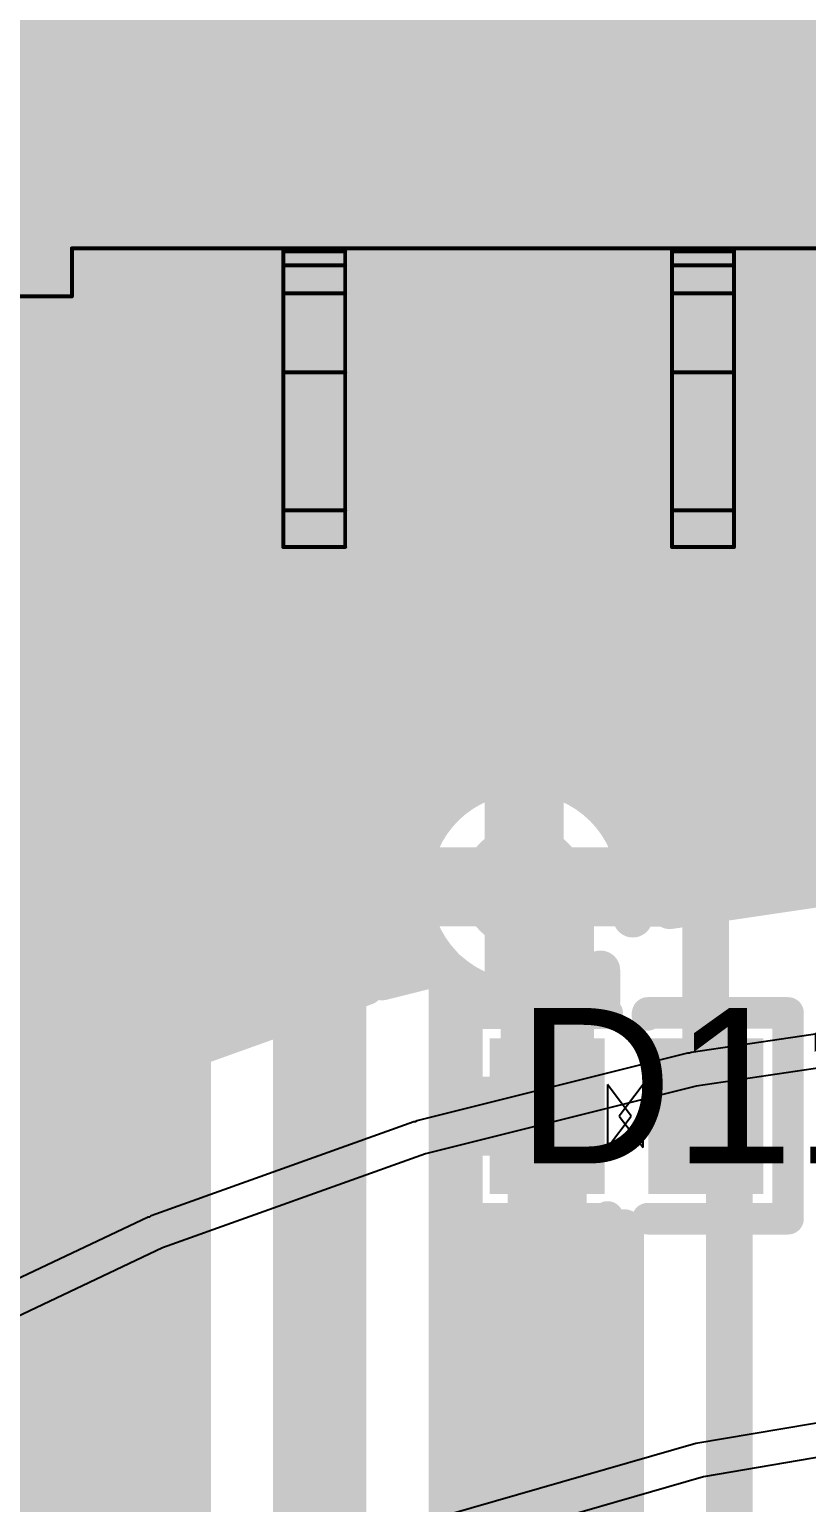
# Model space of a CAD drawing. Header units: inches. Extents: x 0 to 215, y 0 to 215.
# Drawn here: x 0.2944 to 0.3928, y 1.0651 to 1.2516 of the extents above; entities that cross this region are included whole.
import ezdxf

# ---------------------------------------------------------------- set-up
doc = ezdxf.new("R2010")
doc.units = ezdxf.units.IN
doc.header["$MEASUREMENT"] = 0
for name, color, linetype in [('BottomLayer', 5, 'Continuous'), ('BottomSolder', 6, 'Continuous'), ('Mechanical1', 6, 'Continuous'), ('TopLayer', 1, 'Continuous'), ('TopOverlay', 2, 'Continuous'), ('TopPaste', 8, 'Continuous'), ('TopSolder', 216, 'Continuous'), ('ViaHoleLayer', 16, 'Continuous')]:
    doc.layers.add(name, color=color, linetype=linetype)
doc.styles.add('Arial', font='', dxfattribs={"height": 0.2})
doc.styles.get('Arial').set_extended_font_data('Arial')

# ---------------------------------------------------------------- blocks, each defined once
blk = doc.blocks.new('CONN_SM06B_GHS_TB_JST_7')
at = {"layer": 'TopLayer'}
for points in [[(0.06182, 0.10735), (0.08582, 0.10735), (0.08582, 0.04035), (0.06182, 0.04035)], [(0.11103, 0.10735), (0.13503, 0.10735), (0.13503, 0.04035), (0.11103, 0.04035)]]:
    blk.add_hatch(color=1, dxfattribs=at).paths.add_polyline_path(points)
at = {"layer": 'TopPaste'}
for points in [[(0.06182, 0.10735), (0.08582, 0.10735), (0.08582, 0.04035), (0.06182, 0.04035)], [(0.11103, 0.10735), (0.13503, 0.10735), (0.13503, 0.04035), (0.11103, 0.04035)]]:
    blk.add_hatch(color=8, dxfattribs=at).paths.add_polyline_path(points)
at = {"layer": 'TopSolder'}
for points in [[(0.06182, 0.10735), (0.08582, 0.10735), (0.08582, 0.04035), (0.06182, 0.04035)], [(0.11103, 0.10735), (0.13503, 0.10735), (0.13503, 0.04035), (0.11103, 0.04035)]]:
    blk.add_hatch(color=216, dxfattribs=at).paths.add_polyline_path(points)
at = {"layer": 'TopOverlay'}
blk.add_lwpolyline([(0.2165, 0.1005, 0.006, 0.006, 0), (0.14813, 0.1005, 0.006, 0.006, 0)], format="xyseb", dxfattribs=at)
blk.add_lwpolyline([(0.14663, 0.1005, 0.003, 0.003, 1), (0.14963, 0.1005, 0.003, 0.003, 1)], format="xyseb", close=True, dxfattribs=at)
blk = doc.blocks.new('D0201_BI_A_52')
at = {"layer": 'TopLayer'}
for points in [[(-0.01523, 0.00789), (-0.0046, 0.00789), (-0.0046, -0.00786), (-0.01523, -0.00786)], [(0.00485, 0.00789), (0.01548, 0.00789), (0.01548, -0.00786), (0.00485, -0.00786)]]:
    blk.add_hatch(color=1, dxfattribs=at).paths.add_polyline_path(points)
at = {"layer": 'TopPaste'}
for points in [[(-0.01523, 0.00789), (-0.0046, 0.00789), (-0.0046, -0.00786), (-0.01523, -0.00786)], [(0.00485, 0.00789), (0.01548, 0.00789), (0.01548, -0.00786), (0.00485, -0.00786)]]:
    blk.add_hatch(color=8, dxfattribs=at).paths.add_polyline_path(points)
at = {"layer": 'TopSolder'}
for points in [[(-0.0172, 0.00986), (-0.00263, 0.00986), (-0.00263, -0.00983), (-0.0172, -0.00983)], [(0.00288, 0.00986), (0.01745, 0.00986), (0.01745, -0.00983), (0.00288, -0.00983)]]:
    blk.add_hatch(color=216, dxfattribs=at).paths.add_polyline_path(points)
at = {"layer": 'TopOverlay'}
for p, q in [((0.00103, 0.00001), (-0.00197, 0.00401)), ((-0.00197, 0.00401), (-0.00197, -0.00399)), ((0.00253, 0.00401), (-0.00047, 0.00001)), ((0.00253, -0.00399), (0.00253, 0.00401)), ((-0.00197, -0.00399), (0.00103, 0.00001)), ((-0.00047, 0.00001), (0.00253, -0.00399))]:
    blk.add_line(p, q, dxfattribs=at)
for points in [[(-0.00257, 0.01301, 0.004, 0.004, 0), (-0.02032, 0.01301, 0.004, 0.004, 0)], [(-0.02032, 0.01301, 0.004, 0.004, 0), (-0.02032, 0.01001, 0.004, 0.004, 0)], [(0.00257, 0.01304, 0.004, 0.004, 0), (0.00252, 0.01279, 0.004, 0.004, 0)], [(0.02032, 0.01304, 0.004, 0.004, 0), (0.00257, 0.01304, 0.004, 0.004, 0)], [(0.02032, 0.01304, 0.004, 0.004, 0), (0.02032, -0.01001, 0.004, 0.004, 0)], [(-0.02032, 0.01001, 0.004, 0.004, 0), (-0.02032, -0.01304, 0.004, 0.004, 0)], [(0.02032, -0.01001, 0.004, 0.004, 0), (0.02032, -0.01301, 0.004, 0.004, 0)], [(-0.00257, -0.01304, 0.004, 0.004, 0), (-0.02032, -0.01304, 0.004, 0.004, 0)], [(-0.00252, -0.01279, 0.004, 0.004, 0), (-0.00257, -0.01304, 0.004, 0.004, 0)], [(0.02032, -0.01301, 0.004, 0.004, 0), (0.00257, -0.01301, 0.004, 0.004, 0)]]:
    blk.add_lwpolyline(points, format="xyseb", dxfattribs=at)
for points in [[(-0.02132, 0.01301, 0.002, 0.002, 1), (-0.01932, 0.01301, 0.002, 0.002, 1)], [(-0.02132, 0.01301, 0.002, 0.002, 1), (-0.01932, 0.01301, 0.002, 0.002, 1)], [(-0.00357, 0.01301, 0.002, 0.002, 1), (-0.00157, 0.01301, 0.002, 0.002, 1)], [(0.00157, 0.01304, 0.002, 0.002, 1), (0.00357, 0.01304, 0.002, 0.002, 1)], [(0.00157, 0.01304, 0.002, 0.002, 1), (0.00357, 0.01304, 0.002, 0.002, 1)], [(0.01932, 0.01304, 0.002, 0.002, 1), (0.02132, 0.01304, 0.002, 0.002, 1)], [(0.01932, 0.01304, 0.002, 0.002, 1), (0.02132, 0.01304, 0.002, 0.002, 1)], [(0.00152, 0.01279, 0.002, 0.002, 1), (0.00352, 0.01279, 0.002, 0.002, 1)], [(-0.02132, 0.01001, 0.002, 0.002, 1), (-0.01932, 0.01001, 0.002, 0.002, 1)], [(-0.02132, 0.01001, 0.002, 0.002, 1), (-0.01932, 0.01001, 0.002, 0.002, 1)], [(0.01932, -0.01001, 0.002, 0.002, 1), (0.02132, -0.01001, 0.002, 0.002, 1)], [(0.01932, -0.01001, 0.002, 0.002, 1), (0.02132, -0.01001, 0.002, 0.002, 1)], [(-0.02132, -0.01304, 0.002, 0.002, 1), (-0.01932, -0.01304, 0.002, 0.002, 1)], [(-0.02132, -0.01304, 0.002, 0.002, 1), (-0.01932, -0.01304, 0.002, 0.002, 1)], [(-0.00357, -0.01304, 0.002, 0.002, 1), (-0.00157, -0.01304, 0.002, 0.002, 1)], [(-0.00357, -0.01304, 0.002, 0.002, 1), (-0.00157, -0.01304, 0.002, 0.002, 1)], [(-0.00352, -0.01279, 0.002, 0.002, 1), (-0.00152, -0.01279, 0.002, 0.002, 1)], [(0.00157, -0.01301, 0.002, 0.002, 1), (0.00357, -0.01301, 0.002, 0.002, 1)], [(0.01932, -0.01301, 0.002, 0.002, 1), (0.02132, -0.01301, 0.002, 0.002, 1)], [(0.01932, -0.01301, 0.002, 0.002, 1), (0.02132, -0.01301, 0.002, 0.002, 1)]]:
    blk.add_lwpolyline(points, format="xyseb", close=True, dxfattribs=at)
blk = doc.blocks.new('____73')
at = {"layer": 'BottomLayer'}
for p, q in [((-0.03528, 0.43693), (-0.07022, 0.43174)), ((-0.07022, 0.43174), (-0.10448, 0.42316)), ((-0.10448, 0.42316), (-0.13774, 0.41126)), ((-0.13774, 0.41126), (-0.16966, 0.39616)), ((-0.07025, 0.38653), (-0.03535, 0.39246)), ((-0.10427, 0.37673), (-0.07025, 0.38653))]:
    blk.add_line(p, q, dxfattribs=at)
at = {"layer": 'BottomSolder'}
for p, q in [((-0.07085, 0.43604), (-0.03592, 0.44123)), ((-0.07085, 0.43604), (-0.03592, 0.44123)), ((-0.10554, 0.42738), (-0.07127, 0.43596)), ((-0.10554, 0.42738), (-0.07127, 0.43596)), ((-0.07127, 0.43596), (-0.07105, 0.43593)), ((-0.07127, 0.43596), (-0.07105, 0.43593)), ((-0.07105, 0.43593), (-0.07085, 0.43604)), ((-0.07105, 0.43593), (-0.07085, 0.43604)), ((-0.1392, 0.41535), (-0.10594, 0.42725)), ((-0.1392, 0.41535), (-0.10594, 0.42725)), ((-0.10594, 0.42725), (-0.10572, 0.42724)), ((-0.10594, 0.42725), (-0.10572, 0.42724)), ((-0.10572, 0.42724), (-0.10554, 0.42738)), ((-0.10572, 0.42724), (-0.10554, 0.42738)), ((-0.17152, 0.40009), (-0.13959, 0.41519)), ((-0.17152, 0.40009), (-0.13959, 0.41519)), ((-0.13959, 0.41519), (-0.13937, 0.4152)), ((-0.13959, 0.41519), (-0.13937, 0.4152)), ((-0.13937, 0.4152), (-0.1392, 0.41535)), ((-0.13937, 0.4152), (-0.1392, 0.41535)), ((-0.03486, 0.38814), (-0.06928, 0.38229)), ((-0.03486, 0.38814), (-0.06928, 0.38229)), ((-0.06928, 0.38229), (-0.10283, 0.37262)), ((-0.06928, 0.38229), (-0.10283, 0.37262))]:
    blk.add_line(p, q, dxfattribs=at)

msp = doc.modelspace()

# ---------------------------------------------------------------- hatches: boundary and pattern name
at = {"layer": 'BottomLayer'}
h = msp.add_hatch(color=5, dxfattribs=at)
edge = h.paths.add_edge_path()
edge.add_arc((0.357, 1.143), 0.00787, 0, 360)
at = {"layer": 'TopLayer'}
h = msp.add_hatch(color=1, dxfattribs=at)
edge = h.paths.add_edge_path()
edge.add_arc((0.357, 1.143), 0.00787, 0, 360)
at = {"layer": 'ViaHoleLayer'}
h = msp.add_hatch(color=16, dxfattribs=at)
edge = h.paths.add_edge_path()
edge.add_arc((0.357, 1.143), 0.00394, 0, 360)

# ---------------------------------------------------------------- linework, layer by layer
at = {"layer": 'BottomLayer'}
for points in [[(0.18048, 1.2529, 0.005, 0.005, 0), (0.44918, 1.2529, 0.005, 0.005, 0)], [(0.17903, 1.24888, 0.005, 0.005, 0), (0.45231, 1.24888, 0.005, 0.005, 0)], [(0.17735, 1.24487, 0.005, 0.005, 0), (0.45872, 1.24487, 0.005, 0.005, 0)], [(0.17541, 1.24085, 0.005, 0.005, 0), (0.7326, 1.24085, 0.005, 0.005, 0)], [(0.17321, 1.23684, 0.005, 0.005, 0), (0.7348, 1.23684, 0.005, 0.005, 0)], [(0.17071, 1.23282, 0.005, 0.005, 0), (0.7373, 1.23282, 0.005, 0.005, 0)], [(0.16788, 1.2288, 0.005, 0.005, 0), (0.74013, 1.2288, 0.005, 0.005, 0)], [(0.16468, 1.22479, 0.005, 0.005, 0), (0.74333, 1.22479, 0.005, 0.005, 0)], [(0.16106, 1.22077, 0.005, 0.005, 0), (0.74695, 1.22077, 0.005, 0.005, 0)], [(0.15693, 1.21676, 0.005, 0.005, 0), (0.75109, 1.21676, 0.005, 0.005, 0)], [(0.15216, 1.21274, 0.005, 0.005, 0), (0.75585, 1.21274, 0.005, 0.005, 0)], [(0.14658, 1.20873, 0.005, 0.005, 0), (0.76143, 1.20873, 0.005, 0.005, 0)], [(0.13984, 1.20471, 0.005, 0.005, 0), (0.76818, 1.20471, 0.005, 0.005, 0)], [(0.1312, 1.20069, 0.005, 0.005, 0), (0.77682, 1.20069, 0.005, 0.005, 0)], [(0.11816, 1.19668, 0.005, 0.005, 0), (0.78985, 1.19668, 0.005, 0.005, 0)], [(0.01162, 1.19266, 0.005, 0.005, 0), (0.89614, 1.19266, 0.005, 0.005, 0)], [(0.01162, 1.18865, 0.005, 0.005, 0), (0.89614, 1.18865, 0.005, 0.005, 0)], [(0.01162, 1.18463, 0.005, 0.005, 0), (0.89614, 1.18463, 0.005, 0.005, 0)], [(0.01162, 1.18062, 0.005, 0.005, 0), (0.89614, 1.18062, 0.005, 0.005, 0)], [(0.01162, 1.1766, 0.005, 0.005, 0), (0.89614, 1.1766, 0.005, 0.005, 0)], [(0.01162, 1.17258, 0.005, 0.005, 0), (0.89614, 1.17258, 0.005, 0.005, 0)], [(0.01162, 1.16857, 0.005, 0.005, 0), (0.89614, 1.16857, 0.005, 0.005, 0)], [(0.01162, 1.16455, 0.005, 0.005, 0), (0.89614, 1.16455, 0.005, 0.005, 0)], [(0.01162, 1.16054, 0.005, 0.005, 0), (0.89614, 1.16054, 0.005, 0.005, 0)], [(0.01162, 1.15652, 0.005, 0.005, 0), (0.35231, 1.15652, 0.005, 0.005, 0)], [(0.34669, 1.13307, 0.005, 0.005, -1.481563), (0.37131, 1.143, 0.005, 0.005, 0)], [(0.357, 1.143, 0.01, 0.01, 0), (0.357, 1.15481, 0.01, 0.01, 0)], [(0.36169, 1.15652, 0.005, 0.005, 0), (0.4433, 1.15652, 0.005, 0.005, 0)], [(0.01162, 1.15251, 0.005, 0.005, 0), (0.3463, 1.15251, 0.005, 0.005, 0)], [(0.3677, 1.15251, 0.005, 0.005, 0), (0.44025, 1.15251, 0.005, 0.005, 0)], [(0.01162, 1.14849, 0.005, 0.005, 0), (0.34378, 1.14849, 0.005, 0.005, 0)], [(0.37022, 1.14849, 0.005, 0.005, 0), (0.43891, 1.14849, 0.005, 0.005, 0)], [(0.01162, 1.14447, 0.005, 0.005, 0), (0.34277, 1.14447, 0.005, 0.005, 0)], [(0.34519, 1.143, 0.01, 0.01, 0), (0.357, 1.143, 0.01, 0.01, 0)], [(0.357, 1.143, 0.01, 0.01, 0), (0.36881, 1.143, 0.01, 0.01, 0)], [(0.37123, 1.14447, 0.005, 0.005, 0), (0.40451, 1.14447, 0.005, 0.005, 0)], [(0.37546, 1.14017, 0.005, 0.005, 0), (0.4104, 1.14535, 0.005, 0.005, 0)], [(0.37131, 1.143, 0.005, 0.005, -0.069066), (0.37077, 1.1391, 0.005, 0.005, 0)], [(0.01162, 1.14046, 0.005, 0.005, 0), (0.34292, 1.14046, 0.005, 0.005, 0)], [(0.37108, 1.14046, 0.005, 0.005, 0), (0.37744, 1.14046, 0.005, 0.005, 0)], [(0.01162, 1.13644, 0.005, 0.005, 0), (0.34428, 1.13644, 0.005, 0.005, 0)], [(0.01162, 1.13243, 0.005, 0.005, 0), (0.34412, 1.13243, 0.005, 0.005, 0)], [(0.33902, 1.13115, 0.005, 0.005, 0), (0.34669, 1.13307, 0.005, 0.005, 0)], [(0.30364, 1.11861, 0.005, 0.005, 0), (0.3369, 1.13051, 0.005, 0.005, 0)], [(0.01162, 1.12841, 0.005, 0.005, 0), (0.33105, 1.12841, 0.005, 0.005, 0)], [(0.01162, 1.1244, 0.005, 0.005, 0), (0.31982, 1.1244, 0.005, 0.005, 0)], [(0.01162, 1.12038, 0.005, 0.005, 0), (0.3086, 1.12038, 0.005, 0.005, 0)], [(0.26966, 1.10266, 0.005, 0.005, 0), (0.30159, 1.11776, 0.005, 0.005, 0)], [(0.01162, 1.11636, 0.005, 0.005, 0), (0.29865, 1.11636, 0.005, 0.005, 0)]]:
    msp.add_lwpolyline(points, format="xyseb", dxfattribs=at)
for points in [[(0.35106, 1.15652, 0.0025, 0.0025, 1), (0.35356, 1.15652, 0.0025, 0.0025, 1)], [(0.3545, 1.15481, 0.005, 0.005, 1), (0.3595, 1.15481, 0.005, 0.005, 1)], [(0.36044, 1.15652, 0.0025, 0.0025, 1), (0.36294, 1.15652, 0.0025, 0.0025, 1)], [(0.34505, 1.15251, 0.0025, 0.0025, 1), (0.34755, 1.15251, 0.0025, 0.0025, 1)], [(0.36645, 1.15251, 0.0025, 0.0025, 1), (0.36895, 1.15251, 0.0025, 0.0025, 1)], [(0.34253, 1.14849, 0.0025, 0.0025, 1), (0.34503, 1.14849, 0.0025, 0.0025, 1)], [(0.36897, 1.14849, 0.0025, 0.0025, 1), (0.37147, 1.14849, 0.0025, 0.0025, 1)], [(0.34269, 1.143, 0.005, 0.005, 1), (0.34769, 1.143, 0.005, 0.005, 1)], [(0.34152, 1.14447, 0.0025, 0.0025, 1), (0.34402, 1.14447, 0.0025, 0.0025, 1)], [(0.3545, 1.143, 0.005, 0.005, 1), (0.3595, 1.143, 0.005, 0.005, 1)], [(0.3545, 1.143, 0.005, 0.005, 1), (0.3595, 1.143, 0.005, 0.005, 1)], [(0.3545, 1.143, 0.005, 0.005, 1), (0.3595, 1.143, 0.005, 0.005, 1)], [(0.36631, 1.143, 0.005, 0.005, 1), (0.37131, 1.143, 0.005, 0.005, 1)], [(0.36998, 1.14447, 0.0025, 0.0025, 1), (0.37248, 1.14447, 0.0025, 0.0025, 1)], [(0.37006, 1.143, 0.0025, 0.0025, 1), (0.37256, 1.143, 0.0025, 0.0025, 1)], [(0.37006, 1.143, 0.0025, 0.0025, 1), (0.37256, 1.143, 0.0025, 0.0025, 1)], [(0.34167, 1.14046, 0.0025, 0.0025, 1), (0.34417, 1.14046, 0.0025, 0.0025, 1)], [(0.36952, 1.1391, 0.0025, 0.0025, 1), (0.37202, 1.1391, 0.0025, 0.0025, 1)], [(0.36983, 1.14046, 0.0025, 0.0025, 1), (0.37233, 1.14046, 0.0025, 0.0025, 1)], [(0.37421, 1.14017, 0.0025, 0.0025, 1), (0.37671, 1.14017, 0.0025, 0.0025, 1)], [(0.37619, 1.14046, 0.0025, 0.0025, 1), (0.37869, 1.14046, 0.0025, 0.0025, 1)], [(0.34303, 1.13644, 0.0025, 0.0025, 1), (0.34553, 1.13644, 0.0025, 0.0025, 1)], [(0.34287, 1.13243, 0.0025, 0.0025, 1), (0.34537, 1.13243, 0.0025, 0.0025, 1)], [(0.34544, 1.13307, 0.0025, 0.0025, 1), (0.34794, 1.13307, 0.0025, 0.0025, 1)], [(0.34544, 1.13307, 0.0025, 0.0025, 1), (0.34794, 1.13307, 0.0025, 0.0025, 1)], [(0.33565, 1.13051, 0.0025, 0.0025, 1), (0.33815, 1.13051, 0.0025, 0.0025, 1)], [(0.33777, 1.13115, 0.0025, 0.0025, 1), (0.34027, 1.13115, 0.0025, 0.0025, 1)], [(0.3298, 1.12841, 0.0025, 0.0025, 1), (0.3323, 1.12841, 0.0025, 0.0025, 1)], [(0.31857, 1.1244, 0.0025, 0.0025, 1), (0.32107, 1.1244, 0.0025, 0.0025, 1)], [(0.30735, 1.12038, 0.0025, 0.0025, 1), (0.30985, 1.12038, 0.0025, 0.0025, 1)], [(0.30239, 1.11861, 0.0025, 0.0025, 1), (0.30489, 1.11861, 0.0025, 0.0025, 1)], [(0.30034, 1.11776, 0.0025, 0.0025, 1), (0.30284, 1.11776, 0.0025, 0.0025, 1)], [(0.2974, 1.11636, 0.0025, 0.0025, 1), (0.2999, 1.11636, 0.0025, 0.0025, 1)]]:
    msp.add_lwpolyline(points, format="xyseb", close=True, dxfattribs=at)
at = {"layer": 'Mechanical1'}
for points in [[(0.29977, 1.22384, 0.0005, 0.0005, 0), (0.37573, 1.22384, 0.0005, 0.0005, 0)], [(0.29977, 1.21777, 0.0005, 0.0005, 0), (0.29977, 1.22384, 0.0005, 0.0005, 0)], [(0.32652, 1.18604, 0.0005, 0.0005, 0), (0.32652, 1.22384, 0.0005, 0.0005, 0)], [(0.32652, 1.22348, 0.0005, 0.0005, 0), (0.33436, 1.22348, 0.0005, 0.0005, 0)], [(0.33436, 1.18604, 0.0005, 0.0005, 0), (0.33436, 1.22384, 0.0005, 0.0005, 0)], [(0.37573, 1.22384, 0.0005, 0.0005, 0), (0.6086, 1.22384, 0.0005, 0.0005, 0)], [(0.37573, 1.18604, 0.0005, 0.0005, 0), (0.37573, 1.22384, 0.0005, 0.0005, 0)], [(0.37573, 1.22348, 0.0005, 0.0005, 0), (0.38357, 1.22348, 0.0005, 0.0005, 0)], [(0.38357, 1.18604, 0.0005, 0.0005, 0), (0.38357, 1.22384, 0.0005, 0.0005, 0)], [(0.32652, 1.2217, 0.0005, 0.0005, 0), (0.33436, 1.2217, 0.0005, 0.0005, 0)], [(0.37573, 1.2217, 0.0005, 0.0005, 0), (0.38357, 1.2217, 0.0005, 0.0005, 0)], [(0.26946, 1.21777, 0.0005, 0.0005, 0), (0.29977, 1.21777, 0.0005, 0.0005, 0)], [(0.32652, 1.21813, 0.0005, 0.0005, 0), (0.33436, 1.21813, 0.0005, 0.0005, 0)], [(0.37573, 1.21813, 0.0005, 0.0005, 0), (0.38357, 1.21813, 0.0005, 0.0005, 0)], [(0.32652, 1.20815, 0.0005, 0.0005, 0), (0.33436, 1.20815, 0.0005, 0.0005, 0)], [(0.37573, 1.20815, 0.0005, 0.0005, 0), (0.38357, 1.20815, 0.0005, 0.0005, 0)], [(0.32652, 1.19067, 0.0005, 0.0005, 0), (0.33436, 1.19067, 0.0005, 0.0005, 0)], [(0.37573, 1.19067, 0.0005, 0.0005, 0), (0.38357, 1.19067, 0.0005, 0.0005, 0)], [(0.32652, 1.18604, 0.0005, 0.0005, 0), (0.33436, 1.18604, 0.0005, 0.0005, 0)], [(0.37573, 1.18604, 0.0005, 0.0005, 0), (0.38357, 1.18604, 0.0005, 0.0005, 0)]]:
    msp.add_lwpolyline(points, format="xyseb", dxfattribs=at)
for points in [[(0.29965, 1.22384, 0.00025, 0.00025, 1), (0.2999, 1.22384, 0.00025, 0.00025, 1)], [(0.29965, 1.22384, 0.00025, 0.00025, 1), (0.2999, 1.22384, 0.00025, 0.00025, 1)], [(0.32639, 1.22384, 0.00025, 0.00025, 1), (0.32664, 1.22384, 0.00025, 0.00025, 1)], [(0.32639, 1.22348, 0.00025, 0.00025, 1), (0.32664, 1.22348, 0.00025, 0.00025, 1)], [(0.33424, 1.22384, 0.00025, 0.00025, 1), (0.33449, 1.22384, 0.00025, 0.00025, 1)], [(0.33424, 1.22348, 0.00025, 0.00025, 1), (0.33449, 1.22348, 0.00025, 0.00025, 1)], [(0.3756, 1.22384, 0.00025, 0.00025, 1), (0.37585, 1.22384, 0.00025, 0.00025, 1)], [(0.3756, 1.22384, 0.00025, 0.00025, 1), (0.37585, 1.22384, 0.00025, 0.00025, 1)], [(0.3756, 1.22384, 0.00025, 0.00025, 1), (0.37585, 1.22384, 0.00025, 0.00025, 1)], [(0.3756, 1.22348, 0.00025, 0.00025, 1), (0.37585, 1.22348, 0.00025, 0.00025, 1)], [(0.38345, 1.22384, 0.00025, 0.00025, 1), (0.3837, 1.22384, 0.00025, 0.00025, 1)], [(0.38345, 1.22348, 0.00025, 0.00025, 1), (0.3837, 1.22348, 0.00025, 0.00025, 1)], [(0.32639, 1.2217, 0.00025, 0.00025, 1), (0.32664, 1.2217, 0.00025, 0.00025, 1)], [(0.33424, 1.2217, 0.00025, 0.00025, 1), (0.33449, 1.2217, 0.00025, 0.00025, 1)], [(0.3756, 1.2217, 0.00025, 0.00025, 1), (0.37585, 1.2217, 0.00025, 0.00025, 1)], [(0.38345, 1.2217, 0.00025, 0.00025, 1), (0.3837, 1.2217, 0.00025, 0.00025, 1)], [(0.29965, 1.21777, 0.00025, 0.00025, 1), (0.2999, 1.21777, 0.00025, 0.00025, 1)], [(0.29965, 1.21777, 0.00025, 0.00025, 1), (0.2999, 1.21777, 0.00025, 0.00025, 1)], [(0.32639, 1.21813, 0.00025, 0.00025, 1), (0.32664, 1.21813, 0.00025, 0.00025, 1)], [(0.33424, 1.21813, 0.00025, 0.00025, 1), (0.33449, 1.21813, 0.00025, 0.00025, 1)], [(0.3756, 1.21813, 0.00025, 0.00025, 1), (0.37585, 1.21813, 0.00025, 0.00025, 1)], [(0.38345, 1.21813, 0.00025, 0.00025, 1), (0.3837, 1.21813, 0.00025, 0.00025, 1)], [(0.32639, 1.20815, 0.00025, 0.00025, 1), (0.32664, 1.20815, 0.00025, 0.00025, 1)], [(0.33424, 1.20815, 0.00025, 0.00025, 1), (0.33449, 1.20815, 0.00025, 0.00025, 1)], [(0.3756, 1.20815, 0.00025, 0.00025, 1), (0.37585, 1.20815, 0.00025, 0.00025, 1)], [(0.38345, 1.20815, 0.00025, 0.00025, 1), (0.3837, 1.20815, 0.00025, 0.00025, 1)], [(0.32639, 1.19067, 0.00025, 0.00025, 1), (0.32664, 1.19067, 0.00025, 0.00025, 1)], [(0.33424, 1.19067, 0.00025, 0.00025, 1), (0.33449, 1.19067, 0.00025, 0.00025, 1)], [(0.3756, 1.19067, 0.00025, 0.00025, 1), (0.37585, 1.19067, 0.00025, 0.00025, 1)], [(0.38345, 1.19067, 0.00025, 0.00025, 1), (0.3837, 1.19067, 0.00025, 0.00025, 1)], [(0.32639, 1.18604, 0.00025, 0.00025, 1), (0.32664, 1.18604, 0.00025, 0.00025, 1)], [(0.32639, 1.18604, 0.00025, 0.00025, 1), (0.32664, 1.18604, 0.00025, 0.00025, 1)], [(0.33424, 1.18604, 0.00025, 0.00025, 1), (0.33449, 1.18604, 0.00025, 0.00025, 1)], [(0.33424, 1.18604, 0.00025, 0.00025, 1), (0.33449, 1.18604, 0.00025, 0.00025, 1)], [(0.3756, 1.18604, 0.00025, 0.00025, 1), (0.37585, 1.18604, 0.00025, 0.00025, 1)], [(0.3756, 1.18604, 0.00025, 0.00025, 1), (0.37585, 1.18604, 0.00025, 0.00025, 1)], [(0.38345, 1.18604, 0.00025, 0.00025, 1), (0.3837, 1.18604, 0.00025, 0.00025, 1)], [(0.38345, 1.18604, 0.00025, 0.00025, 1), (0.3837, 1.18604, 0.00025, 0.00025, 1)]]:
    msp.add_lwpolyline(points, format="xyseb", close=True, dxfattribs=at)
at = {"layer": 'TopLayer'}
for points in [[(0.38752, 1.23061, 0.005, 0.005, 0), (0.38752, 1.2729, 0.005, 0.005, 0)], [(0.18048, 1.2529, 0.005, 0.005, 0), (0.38752, 1.2529, 0.005, 0.005, 0)], [(0.17903, 1.24888, 0.005, 0.005, 0), (0.38752, 1.24888, 0.005, 0.005, 0)], [(0.17735, 1.24487, 0.005, 0.005, 0), (0.38752, 1.24487, 0.005, 0.005, 0)], [(0.17541, 1.24085, 0.005, 0.005, 0), (0.38752, 1.24085, 0.005, 0.005, 0)], [(0.17321, 1.23684, 0.005, 0.005, 0), (0.38752, 1.23684, 0.005, 0.005, 0)], [(0.17071, 1.23282, 0.005, 0.005, 0), (0.38752, 1.23282, 0.005, 0.005, 0)], [(0.31272, 1.23061, 0.005, 0.005, 0), (0.34959, 1.23061, 0.005, 0.005, 0)], [(0.31272, 1.20128, 0.005, 0.005, 0), (0.31272, 1.23061, 0.005, 0.005, 0)], [(0.34959, 1.15524, 0.005, 0.005, 0), (0.34959, 1.23061, 0.005, 0.005, 0)], [(0.36193, 1.23061, 0.005, 0.005, 0), (0.38752, 1.23061, 0.005, 0.005, 0)], [(0.36193, 1.15644, 0.005, 0.005, 0), (0.36193, 1.23061, 0.005, 0.005, 0)], [(0.16788, 1.2288, 0.005, 0.005, 0), (0.31272, 1.2288, 0.005, 0.005, 0)], [(0.34959, 1.2288, 0.005, 0.005, 0), (0.36193, 1.2288, 0.005, 0.005, 0)], [(0.16468, 1.22479, 0.005, 0.005, 0), (0.31272, 1.22479, 0.005, 0.005, 0)], [(0.34959, 1.22479, 0.005, 0.005, 0), (0.36193, 1.22479, 0.005, 0.005, 0)], [(0.16106, 1.22077, 0.005, 0.005, 0), (0.31272, 1.22077, 0.005, 0.005, 0)], [(0.34959, 1.22077, 0.005, 0.005, 0), (0.36193, 1.22077, 0.005, 0.005, 0)], [(0.15693, 1.21676, 0.005, 0.005, 0), (0.31272, 1.21676, 0.005, 0.005, 0)], [(0.34959, 1.21676, 0.005, 0.005, 0), (0.36193, 1.21676, 0.005, 0.005, 0)], [(0.15216, 1.21274, 0.005, 0.005, 0), (0.31272, 1.21274, 0.005, 0.005, 0)], [(0.34959, 1.21274, 0.005, 0.005, 0), (0.36193, 1.21274, 0.005, 0.005, 0)], [(0.22093, 1.20873, 0.005, 0.005, 0), (0.31272, 1.20873, 0.005, 0.005, 0)], [(0.34959, 1.20873, 0.005, 0.005, 0), (0.36193, 1.20873, 0.005, 0.005, 0)], [(0.22714, 1.20471, 0.005, 0.005, 0), (0.31272, 1.20471, 0.005, 0.005, 0)], [(0.34959, 1.20471, 0.005, 0.005, 0), (0.36193, 1.20471, 0.005, 0.005, 0)], [(0.23043, 1.20128, 0.005, 0.005, 0), (0.31272, 1.20128, 0.005, 0.005, 0)], [(0.34959, 1.20069, 0.005, 0.005, 0), (0.36193, 1.20069, 0.005, 0.005, 0)], [(0.34959, 1.19668, 0.005, 0.005, 0), (0.36193, 1.19668, 0.005, 0.005, 0)], [(0.32548, 1.185, 0.01181, 0.01181, 0), (0.33115, 1.19067, 0.01181, 0.01181, 0)], [(0.33115, 1.05115, 0.01181, 0.01181, 0), (0.33115, 1.19067, 0.01181, 0.01181, 0)], [(0.34959, 1.19266, 0.005, 0.005, 0), (0.36193, 1.19266, 0.005, 0.005, 0)], [(0.38, 1.19031, 0.00591, 0.00591, 0), (0.38037, 1.19067, 0.00591, 0.00591, 0)], [(0.38, 1.114, 0.00591, 0.00591, 0), (0.38, 1.19031, 0.00591, 0.00591, 0)], [(0.21, 1.185, 0.01181, 0.01181, 0), (0.32548, 1.185, 0.01181, 0.01181, 0)], [(0.34959, 1.18865, 0.005, 0.005, 0), (0.36193, 1.18865, 0.005, 0.005, 0)], [(0.34959, 1.18463, 0.005, 0.005, 0), (0.36193, 1.18463, 0.005, 0.005, 0)], [(0.34959, 1.18062, 0.005, 0.005, 0), (0.36193, 1.18062, 0.005, 0.005, 0)], [(0.34959, 1.1766, 0.005, 0.005, 0), (0.36193, 1.1766, 0.005, 0.005, 0)], [(0.34959, 1.17258, 0.005, 0.005, 0), (0.36193, 1.17258, 0.005, 0.005, 0)], [(0.23043, 1.16872, 0.005, 0.005, 0), (0.31272, 1.16872, 0.005, 0.005, 0)], [(0.31272, 1.15073, 0.005, 0.005, 0), (0.31272, 1.16872, 0.005, 0.005, 0)], [(0.23031, 1.16857, 0.005, 0.005, 0), (0.31272, 1.16857, 0.005, 0.005, 0)], [(0.34959, 1.16857, 0.005, 0.005, 0), (0.36193, 1.16857, 0.005, 0.005, 0)], [(0.22626, 1.16455, 0.005, 0.005, 0), (0.31272, 1.16455, 0.005, 0.005, 0)], [(0.34959, 1.16455, 0.005, 0.005, 0), (0.36193, 1.16455, 0.005, 0.005, 0)], [(0.21916, 1.16054, 0.005, 0.005, 0), (0.31272, 1.16054, 0.005, 0.005, 0)], [(0.34959, 1.16054, 0.005, 0.005, 0), (0.36193, 1.16054, 0.005, 0.005, 0)], [(0.01162, 1.15652, 0.005, 0.005, 0), (0.31272, 1.15652, 0.005, 0.005, 0)], [(0.34959, 1.15524, 0.005, 0.005, -0.227784), (0.36193, 1.15644, 0.005, 0.005, 0)], [(0.357, 1.143, 0.01, 0.01, 0), (0.357, 1.15481, 0.01, 0.01, 0)], [(0.01162, 1.15251, 0.005, 0.005, 0), (0.31272, 1.15251, 0.005, 0.005, 0)], [(0.31487, 1.0579, 0.005, 0.005, 0), (0.31487, 1.15073, 0.005, 0.005, 0)], [(0.01162, 1.14849, 0.005, 0.005, 0), (0.31487, 1.14849, 0.005, 0.005, 0)], [(0.357, 1.143, 0.01181, 0.01181, 0), (0.35993, 1.14007, 0.01181, 0.01181, 0)], [(0.01162, 1.14447, 0.005, 0.005, 0), (0.31487, 1.14447, 0.005, 0.005, 0)], [(0.357, 1.13119, 0.01, 0.01, 0), (0.357, 1.143, 0.01, 0.01, 0)], [(0.35993, 1.114, 0.01181, 0.01181, 0), (0.35993, 1.14007, 0.01181, 0.01181, 0)], [(0.01162, 1.14046, 0.005, 0.005, 0), (0.31487, 1.14046, 0.005, 0.005, 0)], [(0.01162, 1.13644, 0.005, 0.005, 0), (0.31487, 1.13644, 0.005, 0.005, 0)], [(0.01162, 1.13243, 0.005, 0.005, 0), (0.31487, 1.13243, 0.005, 0.005, 0)], [(0.36667, 1.13245, 0.005, 0.005, -0.386281), (0.34743, 1.13236, 0.005, 0.005, 0)], [(0.34743, 1.05115, 0.005, 0.005, 0), (0.34743, 1.13236, 0.005, 0.005, 0)], [(0.36667, 1.12831, 0.005, 0.005, 0), (0.36667, 1.13245, 0.005, 0.005, 0)], [(0.01162, 1.12841, 0.005, 0.005, 0), (0.31487, 1.12841, 0.005, 0.005, 0)], [(0.34743, 1.12841, 0.005, 0.005, 0), (0.36667, 1.12841, 0.005, 0.005, 0)], [(0.34817, 1.12831, 0.005, 0.005, 0), (0.36667, 1.12831, 0.005, 0.005, 0)], [(0.34817, 1.09969, 0.005, 0.005, 0), (0.34817, 1.12831, 0.005, 0.005, 0)], [(0.35993, 1.114, 0.01, 0.01, 0), (0.35993, 1.12581, 0.01, 0.01, 0)], [(0.01162, 1.1244, 0.005, 0.005, 0), (0.31487, 1.1244, 0.005, 0.005, 0)], [(0.01162, 1.12038, 0.005, 0.005, 0), (0.31487, 1.12038, 0.005, 0.005, 0)], [(0.35067, 1.114, 0.01, 0.01, 0), (0.35993, 1.114, 0.01, 0.01, 0)], [(0.35993, 1.10219, 0.01, 0.01, 0), (0.35993, 1.114, 0.01, 0.01, 0)], [(0.01162, 1.11636, 0.005, 0.005, 0), (0.31487, 1.11636, 0.005, 0.005, 0)], [(0.38, 1.114, 0.00591, 0.00591, 0), (0.383, 1.111, 0.00591, 0.00591, 0)], [(0.01162, 1.11235, 0.005, 0.005, 0), (0.31487, 1.11235, 0.005, 0.005, 0)], [(0.383, 1.053, 0.00591, 0.00591, 0), (0.383, 1.111, 0.00591, 0.00591, 0)], [(0.01162, 1.10833, 0.005, 0.005, 0), (0.31487, 1.10833, 0.005, 0.005, 0)], [(0.01162, 1.10432, 0.005, 0.005, 0), (0.31487, 1.10432, 0.005, 0.005, 0)], [(0.01162, 1.1003, 0.005, 0.005, 0), (0.31487, 1.1003, 0.005, 0.005, 0)], [(0.34817, 1.09969, 0.005, 0.005, 0), (0.36825, 1.09969, 0.005, 0.005, 0)], [(0.36967, 1.06252, 0.005, 0.005, 0), (0.36967, 1.09969, 0.005, 0.005, 0)], [(0.01162, 1.09629, 0.005, 0.005, 0), (0.31487, 1.09629, 0.005, 0.005, 0)], [(0.34743, 1.09629, 0.005, 0.005, 0), (0.36967, 1.09629, 0.005, 0.005, 0)], [(0.01162, 1.09227, 0.005, 0.005, 0), (0.31487, 1.09227, 0.005, 0.005, 0)], [(0.34743, 1.09227, 0.005, 0.005, 0), (0.36967, 1.09227, 0.005, 0.005, 0)], [(0.01162, 1.08825, 0.005, 0.005, 0), (0.31487, 1.08825, 0.005, 0.005, 0)], [(0.34743, 1.08825, 0.005, 0.005, 0), (0.36967, 1.08825, 0.005, 0.005, 0)], [(0.01162, 1.08424, 0.005, 0.005, 0), (0.31487, 1.08424, 0.005, 0.005, 0)], [(0.34743, 1.08424, 0.005, 0.005, 0), (0.36967, 1.08424, 0.005, 0.005, 0)], [(0.01162, 1.08022, 0.005, 0.005, 0), (0.31487, 1.08022, 0.005, 0.005, 0)], [(0.34743, 1.08022, 0.005, 0.005, 0), (0.36967, 1.08022, 0.005, 0.005, 0)], [(0.01162, 1.07621, 0.005, 0.005, 0), (0.31487, 1.07621, 0.005, 0.005, 0)], [(0.34743, 1.07621, 0.005, 0.005, 0), (0.36967, 1.07621, 0.005, 0.005, 0)], [(0.01162, 1.07219, 0.005, 0.005, 0), (0.31487, 1.07219, 0.005, 0.005, 0)], [(0.34743, 1.07219, 0.005, 0.005, 0), (0.36967, 1.07219, 0.005, 0.005, 0)], [(0.01162, 1.06818, 0.005, 0.005, 0), (0.31487, 1.06818, 0.005, 0.005, 0)], [(0.34743, 1.06818, 0.005, 0.005, 0), (0.36967, 1.06818, 0.005, 0.005, 0)], [(0.01162, 1.06416, 0.005, 0.005, 0), (0.31487, 1.06416, 0.005, 0.005, 0)], [(0.34743, 1.06416, 0.005, 0.005, 0), (0.36967, 1.06416, 0.005, 0.005, 0)]]:
    msp.add_lwpolyline(points, format="xyseb", dxfattribs=at)
for points in [[(0.38627, 1.2529, 0.0025, 0.0025, 1), (0.38877, 1.2529, 0.0025, 0.0025, 1)], [(0.38627, 1.24888, 0.0025, 0.0025, 1), (0.38877, 1.24888, 0.0025, 0.0025, 1)], [(0.38627, 1.24487, 0.0025, 0.0025, 1), (0.38877, 1.24487, 0.0025, 0.0025, 1)], [(0.38627, 1.24085, 0.0025, 0.0025, 1), (0.38877, 1.24085, 0.0025, 0.0025, 1)], [(0.38627, 1.23684, 0.0025, 0.0025, 1), (0.38877, 1.23684, 0.0025, 0.0025, 1)], [(0.38627, 1.23282, 0.0025, 0.0025, 1), (0.38877, 1.23282, 0.0025, 0.0025, 1)], [(0.31147, 1.23061, 0.0025, 0.0025, 1), (0.31397, 1.23061, 0.0025, 0.0025, 1)], [(0.31147, 1.23061, 0.0025, 0.0025, 1), (0.31397, 1.23061, 0.0025, 0.0025, 1)], [(0.34834, 1.23061, 0.0025, 0.0025, 1), (0.35084, 1.23061, 0.0025, 0.0025, 1)], [(0.34834, 1.23061, 0.0025, 0.0025, 1), (0.35084, 1.23061, 0.0025, 0.0025, 1)], [(0.36068, 1.23061, 0.0025, 0.0025, 1), (0.36318, 1.23061, 0.0025, 0.0025, 1)], [(0.36068, 1.23061, 0.0025, 0.0025, 1), (0.36318, 1.23061, 0.0025, 0.0025, 1)], [(0.38627, 1.23061, 0.0025, 0.0025, 1), (0.38877, 1.23061, 0.0025, 0.0025, 1)], [(0.38627, 1.23061, 0.0025, 0.0025, 1), (0.38877, 1.23061, 0.0025, 0.0025, 1)], [(0.31147, 1.2288, 0.0025, 0.0025, 1), (0.31397, 1.2288, 0.0025, 0.0025, 1)], [(0.34834, 1.2288, 0.0025, 0.0025, 1), (0.35084, 1.2288, 0.0025, 0.0025, 1)], [(0.36068, 1.2288, 0.0025, 0.0025, 1), (0.36318, 1.2288, 0.0025, 0.0025, 1)], [(0.31147, 1.22479, 0.0025, 0.0025, 1), (0.31397, 1.22479, 0.0025, 0.0025, 1)], [(0.34834, 1.22479, 0.0025, 0.0025, 1), (0.35084, 1.22479, 0.0025, 0.0025, 1)], [(0.36068, 1.22479, 0.0025, 0.0025, 1), (0.36318, 1.22479, 0.0025, 0.0025, 1)], [(0.31147, 1.22077, 0.0025, 0.0025, 1), (0.31397, 1.22077, 0.0025, 0.0025, 1)], [(0.34834, 1.22077, 0.0025, 0.0025, 1), (0.35084, 1.22077, 0.0025, 0.0025, 1)], [(0.36068, 1.22077, 0.0025, 0.0025, 1), (0.36318, 1.22077, 0.0025, 0.0025, 1)], [(0.31147, 1.21676, 0.0025, 0.0025, 1), (0.31397, 1.21676, 0.0025, 0.0025, 1)], [(0.34834, 1.21676, 0.0025, 0.0025, 1), (0.35084, 1.21676, 0.0025, 0.0025, 1)], [(0.36068, 1.21676, 0.0025, 0.0025, 1), (0.36318, 1.21676, 0.0025, 0.0025, 1)], [(0.31147, 1.21274, 0.0025, 0.0025, 1), (0.31397, 1.21274, 0.0025, 0.0025, 1)], [(0.34834, 1.21274, 0.0025, 0.0025, 1), (0.35084, 1.21274, 0.0025, 0.0025, 1)], [(0.36068, 1.21274, 0.0025, 0.0025, 1), (0.36318, 1.21274, 0.0025, 0.0025, 1)], [(0.31147, 1.20873, 0.0025, 0.0025, 1), (0.31397, 1.20873, 0.0025, 0.0025, 1)], [(0.34834, 1.20873, 0.0025, 0.0025, 1), (0.35084, 1.20873, 0.0025, 0.0025, 1)], [(0.36068, 1.20873, 0.0025, 0.0025, 1), (0.36318, 1.20873, 0.0025, 0.0025, 1)], [(0.31147, 1.20471, 0.0025, 0.0025, 1), (0.31397, 1.20471, 0.0025, 0.0025, 1)], [(0.34834, 1.20471, 0.0025, 0.0025, 1), (0.35084, 1.20471, 0.0025, 0.0025, 1)], [(0.36068, 1.20471, 0.0025, 0.0025, 1), (0.36318, 1.20471, 0.0025, 0.0025, 1)], [(0.31147, 1.20128, 0.0025, 0.0025, 1), (0.31397, 1.20128, 0.0025, 0.0025, 1)], [(0.31147, 1.20128, 0.0025, 0.0025, 1), (0.31397, 1.20128, 0.0025, 0.0025, 1)], [(0.34834, 1.20069, 0.0025, 0.0025, 1), (0.35084, 1.20069, 0.0025, 0.0025, 1)], [(0.36068, 1.20069, 0.0025, 0.0025, 1), (0.36318, 1.20069, 0.0025, 0.0025, 1)], [(0.34834, 1.19668, 0.0025, 0.0025, 1), (0.35084, 1.19668, 0.0025, 0.0025, 1)], [(0.36068, 1.19668, 0.0025, 0.0025, 1), (0.36318, 1.19668, 0.0025, 0.0025, 1)], [(0.3282, 1.19067, 0.00591, 0.00591, 1), (0.33411, 1.19067, 0.00591, 0.00591, 1)], [(0.3282, 1.19067, 0.00591, 0.00591, 1), (0.33411, 1.19067, 0.00591, 0.00591, 1)], [(0.34834, 1.19266, 0.0025, 0.0025, 1), (0.35084, 1.19266, 0.0025, 0.0025, 1)], [(0.36068, 1.19266, 0.0025, 0.0025, 1), (0.36318, 1.19266, 0.0025, 0.0025, 1)], [(0.37889, 1.19067, 0.00295, 0.00295, 1), (0.38184, 1.19067, 0.00295, 0.00295, 1)], [(0.37852, 1.19031, 0.00295, 0.00295, 1), (0.38148, 1.19031, 0.00295, 0.00295, 1)], [(0.37852, 1.19031, 0.00295, 0.00295, 1), (0.38148, 1.19031, 0.00295, 0.00295, 1)], [(0.32253, 1.185, 0.00591, 0.00591, 1), (0.32843, 1.185, 0.00591, 0.00591, 1)], [(0.32253, 1.185, 0.00591, 0.00591, 1), (0.32843, 1.185, 0.00591, 0.00591, 1)], [(0.34834, 1.18865, 0.0025, 0.0025, 1), (0.35084, 1.18865, 0.0025, 0.0025, 1)], [(0.36068, 1.18865, 0.0025, 0.0025, 1), (0.36318, 1.18865, 0.0025, 0.0025, 1)], [(0.34834, 1.18463, 0.0025, 0.0025, 1), (0.35084, 1.18463, 0.0025, 0.0025, 1)], [(0.36068, 1.18463, 0.0025, 0.0025, 1), (0.36318, 1.18463, 0.0025, 0.0025, 1)], [(0.34834, 1.18062, 0.0025, 0.0025, 1), (0.35084, 1.18062, 0.0025, 0.0025, 1)], [(0.36068, 1.18062, 0.0025, 0.0025, 1), (0.36318, 1.18062, 0.0025, 0.0025, 1)], [(0.34834, 1.1766, 0.0025, 0.0025, 1), (0.35084, 1.1766, 0.0025, 0.0025, 1)], [(0.36068, 1.1766, 0.0025, 0.0025, 1), (0.36318, 1.1766, 0.0025, 0.0025, 1)], [(0.34834, 1.17258, 0.0025, 0.0025, 1), (0.35084, 1.17258, 0.0025, 0.0025, 1)], [(0.36068, 1.17258, 0.0025, 0.0025, 1), (0.36318, 1.17258, 0.0025, 0.0025, 1)], [(0.31147, 1.16872, 0.0025, 0.0025, 1), (0.31397, 1.16872, 0.0025, 0.0025, 1)], [(0.31147, 1.16872, 0.0025, 0.0025, 1), (0.31397, 1.16872, 0.0025, 0.0025, 1)], [(0.31147, 1.16857, 0.0025, 0.0025, 1), (0.31397, 1.16857, 0.0025, 0.0025, 1)], [(0.34834, 1.16857, 0.0025, 0.0025, 1), (0.35084, 1.16857, 0.0025, 0.0025, 1)], [(0.36068, 1.16857, 0.0025, 0.0025, 1), (0.36318, 1.16857, 0.0025, 0.0025, 1)], [(0.31147, 1.16455, 0.0025, 0.0025, 1), (0.31397, 1.16455, 0.0025, 0.0025, 1)], [(0.34834, 1.16455, 0.0025, 0.0025, 1), (0.35084, 1.16455, 0.0025, 0.0025, 1)], [(0.36068, 1.16455, 0.0025, 0.0025, 1), (0.36318, 1.16455, 0.0025, 0.0025, 1)], [(0.31147, 1.16054, 0.0025, 0.0025, 1), (0.31397, 1.16054, 0.0025, 0.0025, 1)], [(0.34834, 1.16054, 0.0025, 0.0025, 1), (0.35084, 1.16054, 0.0025, 0.0025, 1)], [(0.36068, 1.16054, 0.0025, 0.0025, 1), (0.36318, 1.16054, 0.0025, 0.0025, 1)], [(0.31147, 1.15652, 0.0025, 0.0025, 1), (0.31397, 1.15652, 0.0025, 0.0025, 1)], [(0.3545, 1.15481, 0.005, 0.005, 1), (0.3595, 1.15481, 0.005, 0.005, 1)], [(0.36068, 1.15644, 0.0025, 0.0025, 1), (0.36318, 1.15644, 0.0025, 0.0025, 1)], [(0.36068, 1.15644, 0.0025, 0.0025, 1), (0.36318, 1.15644, 0.0025, 0.0025, 1)], [(0.34834, 1.15524, 0.0025, 0.0025, 1), (0.35084, 1.15524, 0.0025, 0.0025, 1)], [(0.34834, 1.15524, 0.0025, 0.0025, 1), (0.35084, 1.15524, 0.0025, 0.0025, 1)], [(0.31147, 1.15251, 0.0025, 0.0025, 1), (0.31397, 1.15251, 0.0025, 0.0025, 1)], [(0.31147, 1.15073, 0.0025, 0.0025, 1), (0.31397, 1.15073, 0.0025, 0.0025, 1)], [(0.31362, 1.15073, 0.0025, 0.0025, 1), (0.31612, 1.15073, 0.0025, 0.0025, 1)], [(0.31362, 1.14849, 0.0025, 0.0025, 1), (0.31612, 1.14849, 0.0025, 0.0025, 1)], [(0.35405, 1.143, 0.00591, 0.00591, 1), (0.35995, 1.143, 0.00591, 0.00591, 1)], [(0.31362, 1.14447, 0.0025, 0.0025, 1), (0.31612, 1.14447, 0.0025, 0.0025, 1)], [(0.3545, 1.143, 0.005, 0.005, 1), (0.3595, 1.143, 0.005, 0.005, 1)], [(0.3545, 1.143, 0.005, 0.005, 1), (0.3595, 1.143, 0.005, 0.005, 1)], [(0.35697, 1.14007, 0.00591, 0.00591, 1), (0.36288, 1.14007, 0.00591, 0.00591, 1)], [(0.35697, 1.14007, 0.00591, 0.00591, 1), (0.36288, 1.14007, 0.00591, 0.00591, 1)], [(0.31362, 1.14046, 0.0025, 0.0025, 1), (0.31612, 1.14046, 0.0025, 0.0025, 1)], [(0.31362, 1.13644, 0.0025, 0.0025, 1), (0.31612, 1.13644, 0.0025, 0.0025, 1)], [(0.3545, 1.13119, 0.005, 0.005, 1), (0.3595, 1.13119, 0.005, 0.005, 1)], [(0.31362, 1.13243, 0.0025, 0.0025, 1), (0.31612, 1.13243, 0.0025, 0.0025, 1)], [(0.34618, 1.13236, 0.0025, 0.0025, 1), (0.34868, 1.13236, 0.0025, 0.0025, 1)], [(0.34618, 1.13236, 0.0025, 0.0025, 1), (0.34868, 1.13236, 0.0025, 0.0025, 1)], [(0.36542, 1.13245, 0.0025, 0.0025, 1), (0.36792, 1.13245, 0.0025, 0.0025, 1)], [(0.36542, 1.13245, 0.0025, 0.0025, 1), (0.36792, 1.13245, 0.0025, 0.0025, 1)], [(0.31362, 1.12841, 0.0025, 0.0025, 1), (0.31612, 1.12841, 0.0025, 0.0025, 1)], [(0.34618, 1.12841, 0.0025, 0.0025, 1), (0.34868, 1.12841, 0.0025, 0.0025, 1)], [(0.34692, 1.12831, 0.0025, 0.0025, 1), (0.34942, 1.12831, 0.0025, 0.0025, 1)], [(0.34692, 1.12831, 0.0025, 0.0025, 1), (0.34942, 1.12831, 0.0025, 0.0025, 1)], [(0.35743, 1.12581, 0.005, 0.005, 1), (0.36243, 1.12581, 0.005, 0.005, 1)], [(0.36542, 1.12841, 0.0025, 0.0025, 1), (0.36792, 1.12841, 0.0025, 0.0025, 1)], [(0.36542, 1.12831, 0.0025, 0.0025, 1), (0.36792, 1.12831, 0.0025, 0.0025, 1)], [(0.36542, 1.12831, 0.0025, 0.0025, 1), (0.36792, 1.12831, 0.0025, 0.0025, 1)], [(0.31362, 1.1244, 0.0025, 0.0025, 1), (0.31612, 1.1244, 0.0025, 0.0025, 1)], [(0.31362, 1.12038, 0.0025, 0.0025, 1), (0.31612, 1.12038, 0.0025, 0.0025, 1)], [(0.34817, 1.114, 0.005, 0.005, 1), (0.35317, 1.114, 0.005, 0.005, 1)], [(0.35697, 1.114, 0.00591, 0.00591, 1), (0.36288, 1.114, 0.00591, 0.00591, 1)], [(0.35743, 1.114, 0.005, 0.005, 1), (0.36243, 1.114, 0.005, 0.005, 1)], [(0.35743, 1.114, 0.005, 0.005, 1), (0.36243, 1.114, 0.005, 0.005, 1)], [(0.35743, 1.114, 0.005, 0.005, 1), (0.36243, 1.114, 0.005, 0.005, 1)], [(0.31362, 1.11636, 0.0025, 0.0025, 1), (0.31612, 1.11636, 0.0025, 0.0025, 1)], [(0.37852, 1.114, 0.00295, 0.00295, 1), (0.38148, 1.114, 0.00295, 0.00295, 1)], [(0.37852, 1.114, 0.00295, 0.00295, 1), (0.38148, 1.114, 0.00295, 0.00295, 1)], [(0.31362, 1.11235, 0.0025, 0.0025, 1), (0.31612, 1.11235, 0.0025, 0.0025, 1)], [(0.38152, 1.111, 0.00295, 0.00295, 1), (0.38448, 1.111, 0.00295, 0.00295, 1)], [(0.38152, 1.111, 0.00295, 0.00295, 1), (0.38448, 1.111, 0.00295, 0.00295, 1)], [(0.31362, 1.10833, 0.0025, 0.0025, 1), (0.31612, 1.10833, 0.0025, 0.0025, 1)], [(0.31362, 1.10432, 0.0025, 0.0025, 1), (0.31612, 1.10432, 0.0025, 0.0025, 1)], [(0.35743, 1.10219, 0.005, 0.005, 1), (0.36243, 1.10219, 0.005, 0.005, 1)], [(0.31362, 1.1003, 0.0025, 0.0025, 1), (0.31612, 1.1003, 0.0025, 0.0025, 1)], [(0.34692, 1.09969, 0.0025, 0.0025, 1), (0.34942, 1.09969, 0.0025, 0.0025, 1)], [(0.34692, 1.09969, 0.0025, 0.0025, 1), (0.34942, 1.09969, 0.0025, 0.0025, 1)], [(0.367, 1.09969, 0.0025, 0.0025, 1), (0.3695, 1.09969, 0.0025, 0.0025, 1)], [(0.36842, 1.09969, 0.0025, 0.0025, 1), (0.37092, 1.09969, 0.0025, 0.0025, 1)], [(0.31362, 1.09629, 0.0025, 0.0025, 1), (0.31612, 1.09629, 0.0025, 0.0025, 1)], [(0.34618, 1.09629, 0.0025, 0.0025, 1), (0.34868, 1.09629, 0.0025, 0.0025, 1)], [(0.36842, 1.09629, 0.0025, 0.0025, 1), (0.37092, 1.09629, 0.0025, 0.0025, 1)], [(0.31362, 1.09227, 0.0025, 0.0025, 1), (0.31612, 1.09227, 0.0025, 0.0025, 1)], [(0.34618, 1.09227, 0.0025, 0.0025, 1), (0.34868, 1.09227, 0.0025, 0.0025, 1)], [(0.36842, 1.09227, 0.0025, 0.0025, 1), (0.37092, 1.09227, 0.0025, 0.0025, 1)], [(0.31362, 1.08825, 0.0025, 0.0025, 1), (0.31612, 1.08825, 0.0025, 0.0025, 1)], [(0.34618, 1.08825, 0.0025, 0.0025, 1), (0.34868, 1.08825, 0.0025, 0.0025, 1)], [(0.36842, 1.08825, 0.0025, 0.0025, 1), (0.37092, 1.08825, 0.0025, 0.0025, 1)], [(0.31362, 1.08424, 0.0025, 0.0025, 1), (0.31612, 1.08424, 0.0025, 0.0025, 1)], [(0.34618, 1.08424, 0.0025, 0.0025, 1), (0.34868, 1.08424, 0.0025, 0.0025, 1)], [(0.36842, 1.08424, 0.0025, 0.0025, 1), (0.37092, 1.08424, 0.0025, 0.0025, 1)], [(0.31362, 1.08022, 0.0025, 0.0025, 1), (0.31612, 1.08022, 0.0025, 0.0025, 1)], [(0.34618, 1.08022, 0.0025, 0.0025, 1), (0.34868, 1.08022, 0.0025, 0.0025, 1)], [(0.36842, 1.08022, 0.0025, 0.0025, 1), (0.37092, 1.08022, 0.0025, 0.0025, 1)], [(0.31362, 1.07621, 0.0025, 0.0025, 1), (0.31612, 1.07621, 0.0025, 0.0025, 1)], [(0.34618, 1.07621, 0.0025, 0.0025, 1), (0.34868, 1.07621, 0.0025, 0.0025, 1)], [(0.36842, 1.07621, 0.0025, 0.0025, 1), (0.37092, 1.07621, 0.0025, 0.0025, 1)], [(0.31362, 1.07219, 0.0025, 0.0025, 1), (0.31612, 1.07219, 0.0025, 0.0025, 1)], [(0.34618, 1.07219, 0.0025, 0.0025, 1), (0.34868, 1.07219, 0.0025, 0.0025, 1)], [(0.36842, 1.07219, 0.0025, 0.0025, 1), (0.37092, 1.07219, 0.0025, 0.0025, 1)], [(0.31362, 1.06818, 0.0025, 0.0025, 1), (0.31612, 1.06818, 0.0025, 0.0025, 1)], [(0.34618, 1.06818, 0.0025, 0.0025, 1), (0.34868, 1.06818, 0.0025, 0.0025, 1)], [(0.36842, 1.06818, 0.0025, 0.0025, 1), (0.37092, 1.06818, 0.0025, 0.0025, 1)], [(0.31362, 1.06416, 0.0025, 0.0025, 1), (0.31612, 1.06416, 0.0025, 0.0025, 1)], [(0.34618, 1.06416, 0.0025, 0.0025, 1), (0.34868, 1.06416, 0.0025, 0.0025, 1)], [(0.36842, 1.06416, 0.0025, 0.0025, 1), (0.37092, 1.06416, 0.0025, 0.0025, 1)]]:
    msp.add_lwpolyline(points, format="xyseb", close=True, dxfattribs=at)

# ---------------------------------------------------------------- block references
msp.add_blockref('____73', (0.449, 0.68605))
at = {"rotation": 180}
for name, p in [('CONN_SM06B_GHS_TB_JST_7', (0.45418, 1.26452)), ('D0201_BI_A_52', (0.37009, 1.11401))]:
    msp.add_blockref(name, p, dxfattribs=at)

# ---------------------------------------------------------------- texts
at = {"layer": 'TopOverlay', "style": 'Arial'}
msp.add_text('D11', height=0.019685, dxfattribs=at).set_placement((0.356, 1.108))

doc.saveas('drawing.dxf')
